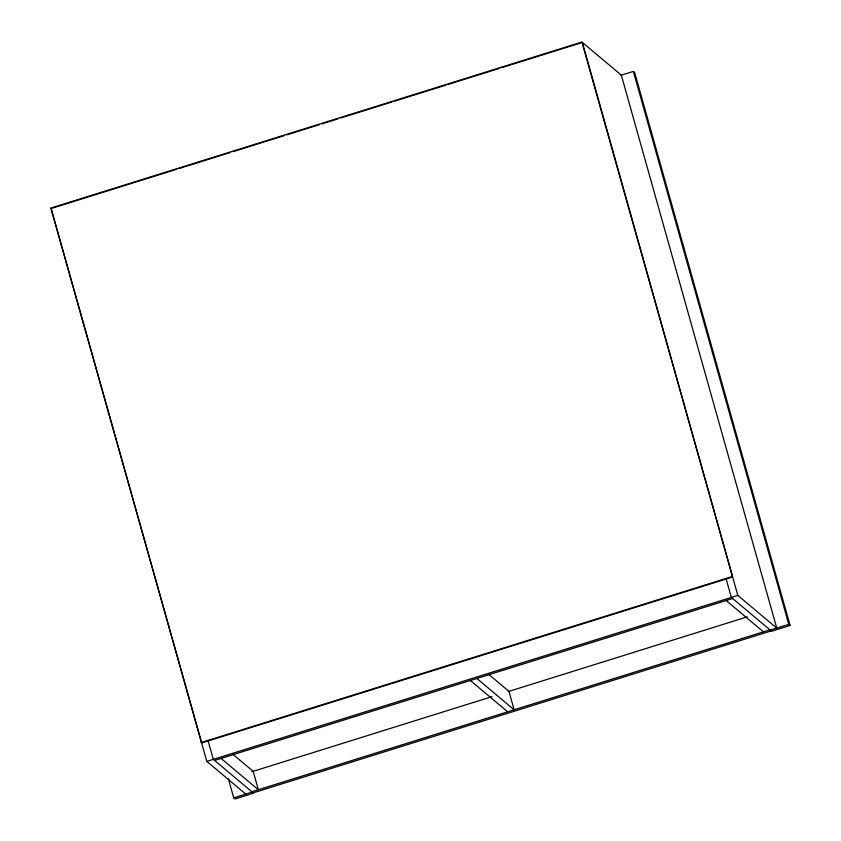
<?xml version="1.0" encoding="UTF-8"?>
<svg xmlns="http://www.w3.org/2000/svg" width="841" height="841" viewBox="0 0 841 841"><rect width="100%" height="100%" fill="white"/><g stroke="black" fill="none" stroke-linecap="round" stroke-linejoin="round"><path stroke-width="1.26" d="M581.898 42.05L732.627 576.968L201.651 742.96L50.923 208.042L581.898 42.05L621.331 75.164L776.758 628.111L737.809 595.396L582.382 42.449M52.478 208.105L176.747 169.262M179.133 168.515L230.55 152.442M232.989 151.685L284.353 135.622M286.834 134.844L319.391 124.668M321.893 123.89L338.177 118.791M340.668 118.013L392.032 101.961M394.471 101.193L445.877 85.13M448.274 84.373L499.733 68.289M502.077 67.553L581.131 42.849M621.026 75.259L633.357 71.411L634.65 72.494L790.077 625.441L771.575 631.223L731.334 597.425L726.004 578.482M201.167 742.55L732.143 576.569M50.923 208.042L206.823 761.389L737.809 595.396M214.602 760.453L732.627 598.508M251.711 771.775L491.953 696.663M508.216 691.586L747.218 616.873M251.88 791.77L769.914 629.825M228.426 778.924L233.756 797.857L252.258 792.075M770.282 630.13L788.784 624.348L790.077 625.441M253.183 792.853L771.208 630.908M726.151 600.537L763.439 631.843M488.348 674.051L508.952 691.355L514.135 709.783L476.847 678.466M470.371 680.495L507.659 711.812M232.568 754.009L253.183 771.313L258.355 789.741L221.078 758.435M206.823 761.389L245.782 794.104M233.756 797.857L235.049 798.95L253.551 793.168L213.299 759.37L207.979 740.427M633.357 71.411L788.784 624.348"/></g></svg>
